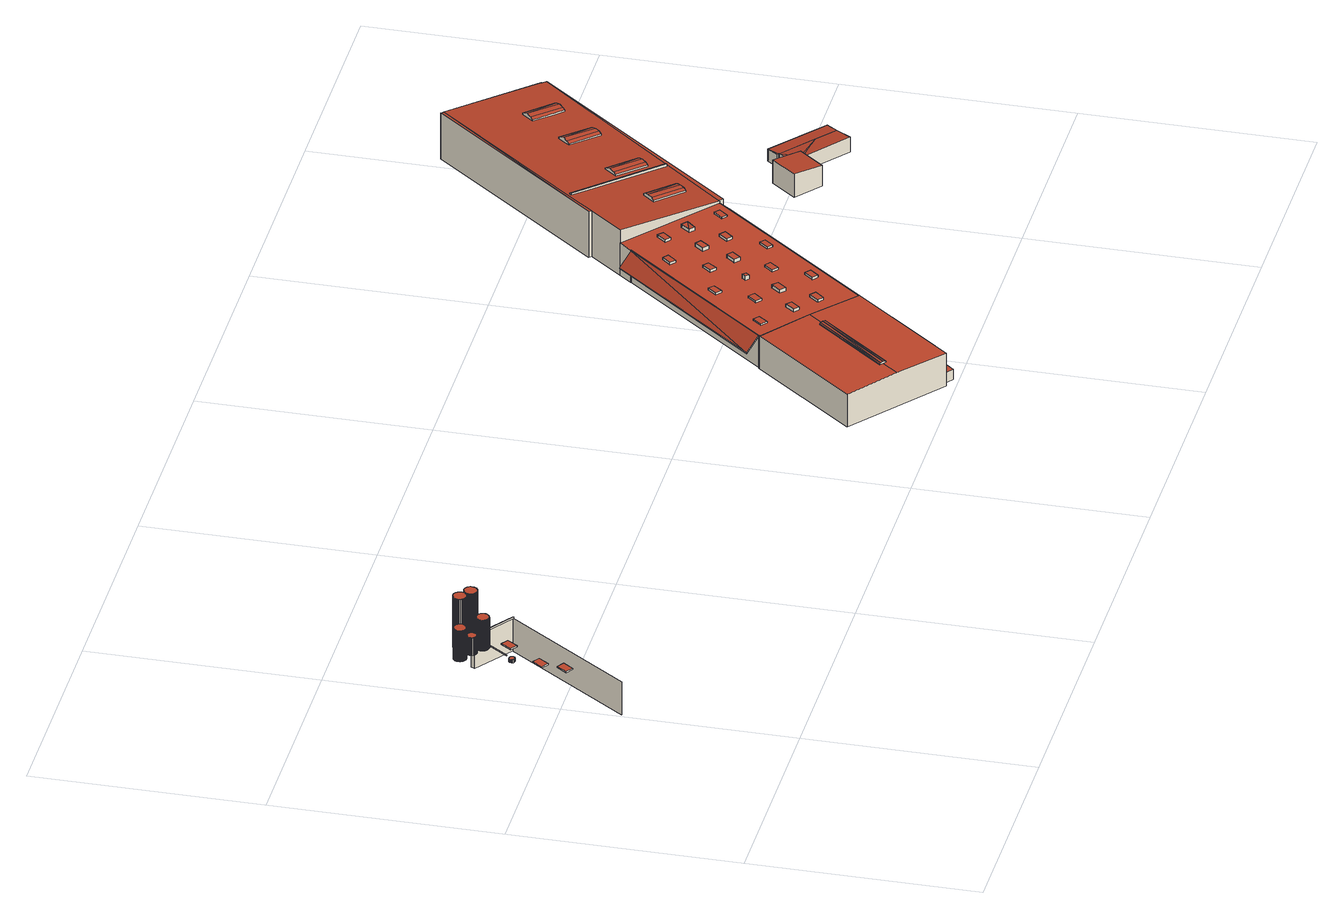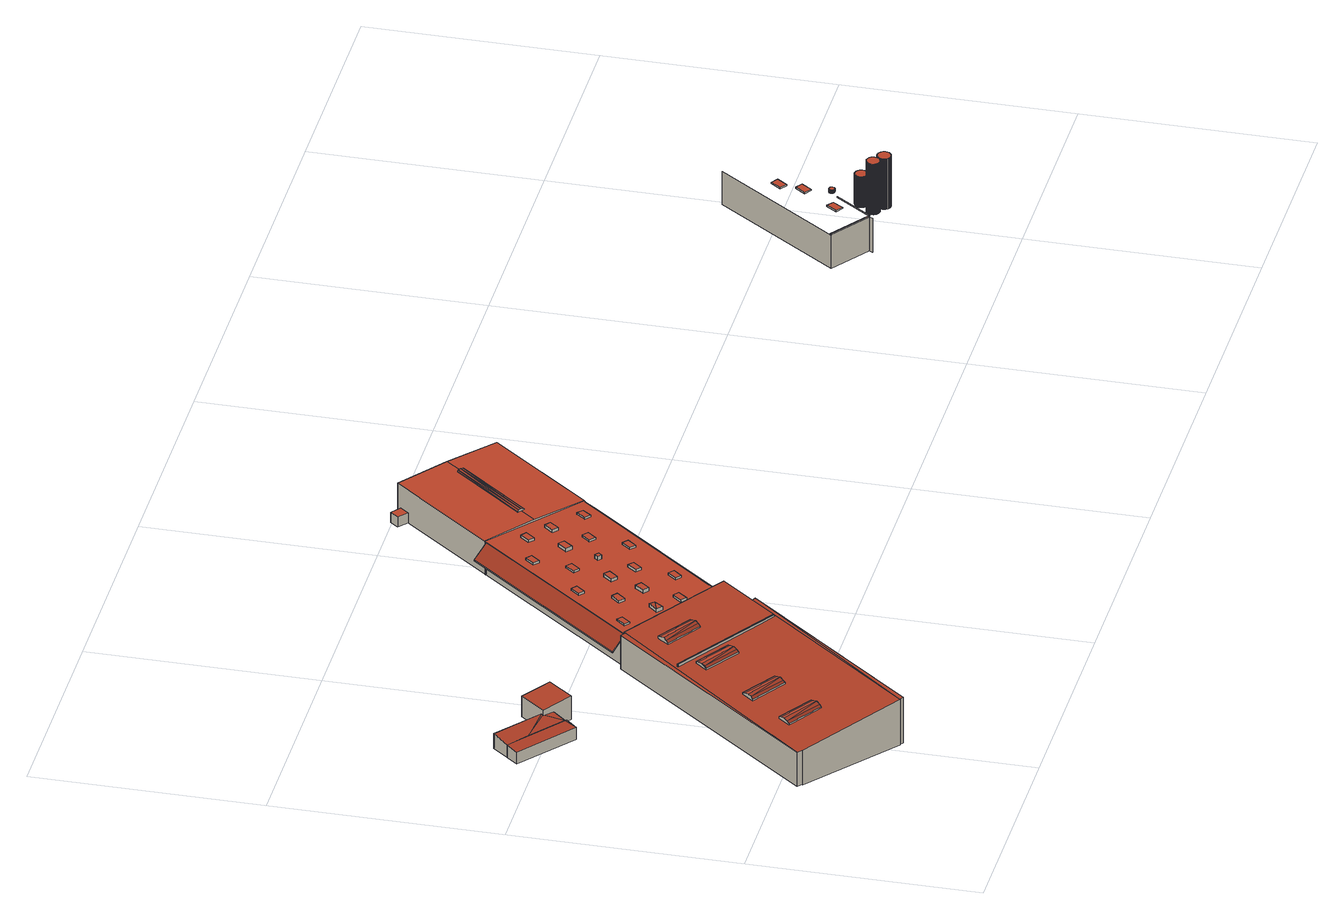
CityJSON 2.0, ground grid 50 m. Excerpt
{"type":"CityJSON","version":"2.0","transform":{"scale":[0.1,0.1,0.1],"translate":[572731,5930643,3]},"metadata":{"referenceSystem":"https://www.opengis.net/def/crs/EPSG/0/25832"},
"CityObjects":{
"building1":{"type":"Building","attributes":{"Grundfläche 2D":"6602.493035","Grundhöhe NN":"3.817"},"children":["building1-1","building1-2","building1-3","building1-4","building1-5","building1-6","building1-7","building1-8","building1-9","building1-10"],"geometry":[{"type":"MultiSurface","lod":"3","boundaries":[[[0,1,2,3]],[[4,5,6,7]],[[7,6,8,9]],[[10,11,12,13,14,15,9,8,16]],[[10,16,17,0,3,18]]],"semantics":{"surfaces":[{"type":"WallSurface"}],"values":[0,0,0,0,0]}}]},
"building1-1":{"type":"BuildingInstallation","parents":["building1"],"geometry":[{"type":"MultiSurface","lod":"3","boundaries":[[[19,20,21,22]],[[23,24,22,21]],[[19,22,24,25]],[[25,26,20,19]],[[21,20,26,23]]],"semantics":{"surfaces":[{"type":"RoofSurface"},{"type":"WallSurface"}],"values":[0,1,1,1,1]}}]},
"building1-2":{"type":"BuildingInstallation","parents":["building1"],"geometry":[{"type":"MultiSurface","lod":"3","boundaries":[[[27,28,29,30]],[[31,32,30,29]],[[27,30,32,33]],[[33,34,28,27]],[[29,28,34,31]]],"semantics":{"surfaces":[{"type":"RoofSurface"},{"type":"WallSurface"}],"values":[0,1,1,1,1]}}]},
"building1-3":{"type":"BuildingInstallation","parents":["building1"],"geometry":[{"type":"MultiSurface","lod":"3","boundaries":[[[35,36,37,38,39,40,41,42,43,44,45,46,47,48,49,50,51,52,53,54,55,56,57,58,59,60,61,62,63,64,65,66,67,68,69,70,71]],[[41,40,72,73]],[[42,41,73,74]],[[43,42,74,75]],[[39,38,76,77]],[[40,39,77,72]],[[44,43,75,78]],[[45,44,78,79]],[[46,45,79,80]],[[47,46,80,81]],[[48,47,81,82]],[[49,48,82,83]],[[50,49,83,84]],[[51,50,84,85]],[[52,51,85,86]],[[53,52,86,87]],[[54,53,87,88]],[[55,54,88,89]],[[56,55,89,90]],[[57,56,90,91]],[[58,57,91,92]],[[59,58,92,93]],[[60,59,93,94]],[[61,60,94,95]],[[62,61,95,96]],[[63,62,96,97]],[[64,63,97,98]],[[65,64,98,99]],[[66,65,99,100]],[[67,66,100,101]],[[68,67,101,102]],[[69,68,102,103]],[[70,69,103,104]],[[71,70,104,105]],[[35,71,105,106]],[[36,35,106,107]],[[37,36,107,108]],[[38,37,108,76]]],"semantics":{"surfaces":[{"type":"RoofSurface"},{"type":"WallSurface"}],"values":[0,1,1,1,1,1,1,1,1,1,1,1,1,1,1,1,1,1,1,1,1,1,1,1,1,1,1,1,1,1,1,1,1,1,1,1,1,1]}}]},
"building1-4":{"type":"BuildingInstallation","parents":["building1"],"geometry":[{"type":"MultiSurface","lod":"3","boundaries":[[[109,110,111,112,113,114,115,116,117,118,119,120,121,122,123,124,125,126,127,128,129,130,131,132,133,134,135,136,137,138,139,140,141,142,143,144,145,146,147,148,149,150,151,152,153,154,155,156,157,158,159,160,161,162,163,164,165,166,167,168,169,170,171,172,173,174,175,176,177,178,179,180,181,182,183,184,185,186,187,188,189,190,191,192]],[[109,192,193,194]],[[110,109,194,195]],[[184,183,196,197]],[[185,184,197,198]],[[186,185,198,199]],[[187,186,199,200]],[[188,187,200,201]],[[189,188,201,202]],[[190,189,202,203]],[[191,190,203,204]],[[192,191,204,193]],[[111,110,195,205]],[[112,111,205,206]],[[113,112,206,207]],[[114,113,207,208]],[[115,114,208,209]],[[116,115,209,210]],[[117,116,210,211]],[[118,117,211,212]],[[119,118,212,213]],[[120,119,213,214]],[[121,120,214,215]],[[122,121,215,216]],[[123,122,216,217]],[[124,123,217,218]],[[125,124,218,219]],[[126,125,219,220]],[[127,126,220,221]],[[128,127,221,222]],[[129,128,222,223]],[[130,129,223,224]],[[131,130,224,225]],[[132,131,225,226]],[[133,132,226,227]],[[134,133,227,228]],[[135,134,228,229]],[[136,135,229,230]],[[137,136,230,231]],[[138,137,231,232]],[[139,138,232,233]],[[140,139,233,234]],[[141,140,234,235]],[[142,141,235,236]],[[143,142,236,237]],[[144,143,237,238]],[[145,144,238,239]],[[146,145,239,240]],[[147,146,240,241]],[[148,147,241,242]],[[149,148,242,243]],[[150,149,243,244]],[[151,150,244,245]],[[152,151,245,246]],[[153,152,246,247]],[[154,153,247,248]],[[155,154,248,249]],[[156,155,249,250]],[[157,156,250,251]],[[158,157,251,252]],[[159,158,252,253]],[[160,159,253,254]],[[161,160,254,255]],[[162,161,255,256]],[[163,162,256,257]],[[164,163,257,258]],[[165,164,258,259]],[[166,165,259,260]],[[167,166,260,261]],[[168,167,261,262]],[[169,168,262,263]],[[170,169,263,264]],[[171,170,264,265]],[[172,171,265,266]],[[173,172,266,267]],[[174,173,267,268]],[[175,174,268,269]],[[176,175,269,270]],[[177,176,270,271]],[[178,177,271,272]],[[179,178,272,273]],[[180,179,273,274]],[[181,180,274,275]],[[182,181,275,276]],[[183,182,276,196]]],"semantics":{"surfaces":[{"type":"RoofSurface"},{"type":"WallSurface"}],"values":[0,1,1,1,1,1,1,1,1,1,1,1,1,1,1,1,1,1,1,1,1,1,1,1,1,1,1,1,1,1,1,1,1,1,1,1,1,1,1,1,1,1,1,1,1,1,1,1,1,1,1,1,1,1,1,1,1,1,1,1,1,1,1,1,1,1,1,1,1,1,1,1,1,1,1,1,1,1,1,1,1,1,1,1,1]}}]},
"building1-5":{"type":"BuildingInstallation","parents":["building1"],"geometry":[{"type":"MultiSurface","lod":"3","boundaries":[[[277,278,279,280,281,282,283,284,285,286,287,288,289,290,291,292,293,294,295,296,297,298,299,300,301,302,303,304,305,306,307,308,309,310,311,312,313,314,315,316,317,318,319,320,321,322,323,324,325,326,327,328,329,330,331,332,333,334,335,336,337,338]],[[284,283,339,340]],[[340,341,285,284]],[[341,342,286,285]],[[343,344,281,280]],[[344,345,282,281]],[[345,339,283,282]],[[342,346,287,286]],[[346,347,288,287]],[[347,348,289,288]],[[348,349,290,289]],[[349,350,291,290]],[[350,351,292,291]],[[351,352,293,292]],[[352,353,294,293]],[[353,354,295,294]],[[354,355,296,295]],[[355,356,297,296]],[[356,357,298,297]],[[357,358,299,298]],[[358,359,300,299]],[[359,360,301,300]],[[360,361,302,301]],[[361,362,303,302]],[[362,363,304,303]],[[363,364,305,304]],[[364,365,306,305]],[[365,366,307,306]],[[366,367,308,307]],[[367,368,309,308]],[[368,369,310,309]],[[369,370,311,310]],[[370,371,312,311]],[[371,372,313,312]],[[372,373,314,313]],[[373,374,315,314]],[[374,375,316,315]],[[375,376,317,316]],[[376,377,318,317]],[[377,378,319,318]],[[378,379,320,319]],[[379,380,321,320]],[[380,381,322,321]],[[381,382,323,322]],[[382,383,324,323]],[[383,384,325,324]],[[384,385,326,325]],[[385,386,327,326]],[[386,387,328,327]],[[387,388,329,328]],[[388,389,330,329]],[[389,390,331,330]],[[390,391,332,331]],[[391,392,333,332]],[[392,393,334,333]],[[393,394,335,334]],[[394,395,336,335]],[[395,396,337,336]],[[396,397,338,337]],[[397,398,277,338]],[[398,399,278,277]],[[399,400,279,278]],[[400,343,280,279]]],"semantics":{"surfaces":[{"type":"RoofSurface"},{"type":"WallSurface"}],"values":[0,1,1,1,1,1,1,1,1,1,1,1,1,1,1,1,1,1,1,1,1,1,1,1,1,1,1,1,1,1,1,1,1,1,1,1,1,1,1,1,1,1,1,1,1,1,1,1,1,1,1,1,1,1,1,1,1,1,1,1,1,1,1]}}]},
"building1-6":{"type":"BuildingInstallation","parents":["building1"],"geometry":[{"type":"MultiSurface","lod":"3","boundaries":[[[401,402,403,404,405,406,407,408,409,410,411,412,413,414,415,416,417,418,419,420,421,422,423,424,425,426,427,428,429,430,431,432,433,434,435,436,437,438,439,440,441,442,443,444,445,446,447,448,449,450,451,452,453,454,455,456,457,458,459,460,461,462,463,464,465,466,467,468,469,470,471,472,473,474,475,476,477,478,479,480,481]],[[482,483,406,405]],[[483,484,407,406]],[[484,485,408,407]],[[409,408,485,486]],[[486,487,410,409]],[[488,489,481,480]],[[489,490,401,481]],[[402,401,490,491]],[[491,492,403,402]],[[404,403,492,493]],[[493,482,405,404]],[[487,494,411,410]],[[494,495,412,411]],[[495,496,413,412]],[[496,497,414,413]],[[497,498,415,414]],[[498,499,416,415]],[[499,500,417,416]],[[500,501,418,417]],[[501,502,419,418]],[[502,503,420,419]],[[503,504,421,420]],[[504,505,422,421]],[[505,506,423,422]],[[424,423,506,507]],[[507,508,425,424]],[[508,509,426,425]],[[427,426,509,510]],[[510,511,428,427]],[[511,512,429,428]],[[512,513,430,429]],[[513,514,431,430]],[[514,515,432,431]],[[515,516,433,432]],[[434,433,516,517]],[[517,518,435,434]],[[518,519,436,435]],[[519,520,437,436]],[[520,521,438,437]],[[521,522,439,438]],[[522,523,440,439]],[[523,524,441,440]],[[524,525,442,441]],[[525,526,443,442]],[[526,527,444,443]],[[527,528,445,444]],[[528,529,446,445]],[[529,530,447,446]],[[530,531,448,447]],[[531,532,449,448]],[[532,533,450,449]],[[533,534,451,450]],[[534,535,452,451]],[[535,536,453,452]],[[536,537,454,453]],[[537,538,455,454]],[[538,539,456,455]],[[539,540,457,456]],[[540,541,458,457]],[[541,542,459,458]],[[542,543,460,459]],[[543,544,461,460]],[[544,545,462,461]],[[545,546,463,462]],[[546,547,464,463]],[[547,548,465,464]],[[548,549,466,465]],[[549,550,467,466]],[[550,551,468,467]],[[551,552,469,468]],[[552,553,470,469]],[[553,554,471,470]],[[554,555,472,471]],[[555,556,473,472]],[[556,557,474,473]],[[557,558,475,474]],[[558,559,476,475]],[[559,560,477,476]],[[560,561,478,477]],[[561,562,479,478]],[[562,488,480,479]]],"semantics":{"surfaces":[{"type":"RoofSurface"},{"type":"WallSurface"}],"values":[0,1,1,1,1,1,1,1,1,1,1,1,1,1,1,1,1,1,1,1,1,1,1,1,1,1,1,1,1,1,1,1,1,1,1,1,1,1,1,1,1,1,1,1,1,1,1,1,1,1,1,1,1,1,1,1,1,1,1,1,1,1,1,1,1,1,1,1,1,1,1,1,1,1,1,1,1,1,1,1,1,1]}}]},
"building1-7":{"type":"BuildingInstallation","parents":["building1"],"geometry":[{"type":"MultiSurface","lod":"3","boundaries":[[[563,564,565,566]],[[566,565,567,568]],[[568,569,563,566]],[[564,563,569,570]],[[570,567,565,564]]],"semantics":{"surfaces":[{"type":"RoofSurface"},{"type":"WallSurface"}],"values":[0,1,1,1,1]}}]},
"building1-8":{"type":"BuildingInstallation","parents":["building1"],"geometry":[{"type":"MultiSurface","lod":"3","boundaries":[[[571,572,573,574,575,576,577,578,579,580,581,582,583,584,585,586,587,588,589,590,591,592,593,594,595,596,597,598,599,600,601,602,603,604,605,606,607,608,609,610,611,612,613,614,615,616,617,618,619,620,621,622,623,624,625,626,627,628,629,630,631,632,633,634,635,636,637,638,639,640,641,642,643,644,645,646,647,648,649,650,651,652,653,654,655,656,657,658]],[[575,574,659,660]],[[660,661,576,575]],[[661,662,577,576]],[[578,577,662,663]],[[664,665,655,654]],[[665,666,656,655]],[[666,667,657,656]],[[667,668,658,657]],[[668,669,571,658]],[[669,670,572,571]],[[670,671,573,572]],[[671,659,574,573]],[[663,672,579,578]],[[672,673,580,579]],[[673,674,581,580]],[[675,582,581,674]],[[675,676,583,582]],[[676,677,584,583]],[[677,678,585,584]],[[678,679,586,585]],[[679,680,587,586]],[[680,681,588,587]],[[681,682,589,588]],[[682,683,590,589]],[[683,684,591,590]],[[592,591,684,685]],[[593,592,685,686]],[[594,593,686,687]],[[595,594,687,688]],[[688,689,596,595]],[[689,690,597,596]],[[690,691,598,597]],[[691,692,599,598]],[[692,693,600,599]],[[693,694,601,600]],[[694,695,602,601]],[[695,696,603,602]],[[696,697,604,603]],[[697,698,605,604]],[[698,699,606,605]],[[699,700,607,606]],[[700,701,608,607]],[[701,702,609,608]],[[702,703,610,609]],[[703,704,611,610]],[[704,705,612,611]],[[613,612,705,706]],[[706,707,614,613]],[[707,708,615,614]],[[708,709,616,615]],[[709,710,617,616]],[[710,711,618,617]],[[711,712,619,618]],[[712,713,620,619]],[[713,714,621,620]],[[714,715,622,621]],[[623,622,715,716]],[[716,717,624,623]],[[717,718,625,624]],[[718,719,626,625]],[[719,720,627,626]],[[720,721,628,627]],[[721,722,629,628]],[[722,723,630,629]],[[631,630,723,724]],[[724,725,632,631]],[[725,726,633,632]],[[726,727,634,633]],[[727,728,635,634]],[[728,729,636,635]],[[729,730,637,636]],[[730,731,638,637]],[[731,732,639,638]],[[732,733,640,639]],[[733,734,641,640]],[[734,735,642,641]],[[735,736,643,642]],[[736,737,644,643]],[[737,738,645,644]],[[738,739,646,645]],[[739,740,647,646]],[[740,741,648,647]],[[649,648,741,742]],[[742,743,650,649]],[[743,744,651,650]],[[744,745,652,651]],[[745,746,653,652]],[[746,664,654,653]]],"semantics":{"surfaces":[{"type":"RoofSurface"},{"type":"WallSurface"}],"values":[0,1,1,1,1,1,1,1,1,1,1,1,1,1,1,1,1,1,1,1,1,1,1,1,1,1,1,1,1,1,1,1,1,1,1,1,1,1,1,1,1,1,1,1,1,1,1,1,1,1,1,1,1,1,1,1,1,1,1,1,1,1,1,1,1,1,1,1,1,1,1,1,1,1,1,1,1,1,1,1,1,1,1,1,1,1,1,1,1]}}]},
"building1-9":{"type":"BuildingInstallation","parents":["building1"],"geometry":[{"type":"MultiSurface","lod":"3","boundaries":[[[747,748,749,750,751,752,753,754,755,756,757,758,759,760,761,762,763,764,765,766,767,768,769,770,771,772,773,774,775,776,777,778,779,780,781,782,783,784,785,786,787,788,789,790,791,792,793,794,795,796,797,798,799,800,801,802,803,804,805,806,807,808,809,810,811,812,813,814,815,816,817,818,819,820,821,822,823,824,825,826,827,828,829,830,831,832,833]],[[834,835,750,749]],[[835,836,751,750]],[[752,751,836,837]],[[837,838,753,752]],[[838,839,754,753]],[[840,841,831,830]],[[841,842,832,831]],[[833,832,842,843]],[[747,833,843,844]],[[844,845,748,747]],[[845,834,749,748]],[[839,846,755,754]],[[846,847,756,755]],[[847,848,757,756]],[[758,757,848,849]],[[849,850,759,758]],[[850,851,760,759]],[[851,852,761,760]],[[852,853,762,761]],[[853,854,763,762]],[[854,855,764,763]],[[855,856,765,764]],[[856,857,766,765]],[[857,858,767,766]],[[768,767,858,859]],[[859,860,769,768]],[[860,861,770,769]],[[771,770,861,862]],[[772,771,862,863]],[[863,864,773,772]],[[864,865,774,773]],[[865,866,775,774]],[[866,867,776,775]],[[867,868,777,776]],[[868,869,778,777]],[[869,870,779,778]],[[870,871,780,779]],[[871,872,781,780]],[[872,873,782,781]],[[873,874,783,782]],[[874,875,784,783]],[[785,784,875,876]],[[876,877,786,785]],[[877,878,787,786]],[[878,879,788,787]],[[879,880,789,788]],[[880,881,790,789]],[[791,790,881,882]],[[882,883,792,791]],[[883,884,793,792]],[[794,793,884,885]],[[795,794,885,886]],[[886,887,796,795]],[[797,796,887,888]],[[888,889,798,797]],[[889,890,799,798]],[[800,799,890,891]],[[891,892,801,800]],[[892,893,802,801]],[[893,894,803,802]],[[894,895,804,803]],[[895,896,805,804]],[[896,897,806,805]],[[897,898,807,806]],[[898,899,808,807]],[[899,900,809,808]],[[810,809,900,901]],[[901,902,811,810]],[[902,903,812,811]],[[903,904,813,812]],[[814,813,904,905]],[[905,906,815,814]],[[906,907,816,815]],[[907,908,817,816]],[[818,817,908,909]],[[909,910,819,818]],[[910,911,820,819]],[[821,820,911,912]],[[912,913,822,821]],[[913,914,823,822]],[[914,915,824,823]],[[915,916,825,824]],[[916,917,826,825]],[[917,918,827,826]],[[918,919,828,827]],[[919,920,829,828]],[[920,840,830,829]]],"semantics":{"surfaces":[{"type":"RoofSurface"},{"type":"WallSurface"}],"values":[0,1,1,1,1,1,1,1,1,1,1,1,1,1,1,1,1,1,1,1,1,1,1,1,1,1,1,1,1,1,1,1,1,1,1,1,1,1,1,1,1,1,1,1,1,1,1,1,1,1,1,1,1,1,1,1,1,1,1,1,1,1,1,1,1,1,1,1,1,1,1,1,1,1,1,1,1,1,1,1,1,1,1,1,1,1,1,1]}}]},
"building1-10":{"type":"BuildingInstallation","parents":["building1"],"geometry":[{"type":"MultiSurface","lod":"3","boundaries":[[[921,922,923,924]],[[9,15,16,8]],[[925,921,924,9,8]],[[922,921,925,17]],[[16,15,923,922,17]]],"semantics":{"surfaces":[{"type":"RoofSurface"},{"type":"WallSurface"}],"values":[0,1,1,1,1]}}]},
"building2":{"type":"Building","attributes":{"Grundfläche 2D":"134.321068","Grundhöhe NN":"10.381"},"geometry":[{"type":"Solid","lod":"3","boundaries":[[[[926,927,928,929]],[[930,928,927]],[[930,927,931]],[[932,933,929,928]],[[933,934,926,929]],[[935,936,931,927]],[[934,935,927,926]],[[936,937,930,931]],[[937,932,928,930]],[[935,934,933,932]],[[937,935,932]],[[937,936,935]]]],"semantics":{"surfaces":[{"type":"RoofSurface"},{"type":"WallSurface"},{"type":"GroundSurface"}],"values":[[0,0,0,1,1,1,1,1,1,2,2,2]]}}]},
"building3":{"type":"Building","attributes":{"Grundfläche 2D":"143.935101","Grundhöhe NN":"10.381"},"geometry":[{"type":"Solid","lod":"3","boundaries":[[[[938,939,940,941,942,943,944,945]],[[946,938,945,944,947,948]],[[939,938,946,949]],[[941,940,939,949,950]],[[942,941,950,951]],[[943,942,951,952]],[[944,943,952,947]],[[952,948,947]],[[952,949,946,948]],[[952,950,949]],[[952,951,950]]]],"semantics":{"surfaces":[{"type":"RoofSurface"},{"type":"WallSurface"},{"type":"GroundSurface"}],"values":[[0,1,1,1,1,1,1,2,2,2,2]]}}]},
"building4":{"type":"Building","attributes":{"Grundfläche 2D":"3526.771790","Grundhöhe NN":"5.880"},"children":["building4-1","building4-2","building4-3","building4-4","building4-5","building4-6","building4-7","building4-8","building4-9","building4-10","building4-11","building4-12","building4-13","building4-14","building4-15","building4-16","building4-17","building4-18","building4-19"],"geometry":[{"type":"Solid","lod":"3","boundaries":[[[[953,954,955]],[[953,956,954]],[[957,955,958]],[[953,955,957]],[[959,958,960]],[[957,958,959]],[[961,960,962]],[[959,960,961]],[[963,962,964]],[[961,962,963]],[[944,943,965,966,967,929,928,968,969,970,971,972,973,974]],[[975,976,977,978]],[[979,975,978,980]],[[981,980,982]],[[981,979,980]],[[981,982,983]],[[984,981,983,985]],[[981,984,979]],[[986,987,988,989]],[[987,990,991,988]],[[990,992,991]],[[993,994,995,992]],[[991,992,995]],[[996,997,998,999]],[[997,1000,1001,998]],[[1000,1002,1001]],[[1003,1004,1005,1002]],[[1001,1002,1005]],[[1006,1007,1008,1009,1010,1011,1012,1013,1014,1015],[1016,1017,1018,1019,1020,1021],[1022,1023,1024,1025],[1026,1027,1028,1029,1030,1031],[1032,1033,1034,1035,1036]],[[1009,1037,1010]],[[1038,1015,1014]],[[1039,1037,1009]],[[1040,1041,1042,1043]],[[1044,1040,1043,1045]],[[1046,1044,1045]],[[1047,1046,1048,1049]],[[1046,1047,1044]],[[1050,1051,1052,1053,1054,1055,1056,1057,1058,1059,1060]],[[1061,1058,1057,1062,1063,1064,1065,1053,1052,1066]],[[1067,1068,1069,1070]],[[954,1055,1054,1053,1065,1064,964,962,960,958,955]],[[963,964,1064,1063]],[[959,961,963,1063,1062,1057,1056,956,953,957]],[[954,956,1056,1055]],[[980,978,977,1024,1023,983,982]],[[1023,1022,985,983]],[[979,984,985,1022,1025,976,975]],[[1025,1024,977,976]],[[990,987,986,1027,1026,993,992]],[[1030,994,993,1026,1031]],[[988,991,995,994,1030,1029,1028,989]],[[1028,1027,986,989]],[[1032,1036,1035,1048,1046,1045,1043,1042]],[[1035,1034,1049,1048]],[[1044,1047,1049,1034,1033,1041,1040]],[[1033,1032,1042,1041]],[[1000,997,996,1018,1017,1003,1002]],[[1021,1004,1003,1017,1016]],[[1001,1005,1004,1021,1020,999,998]],[[1018,996,999,1020,1019]],[[1068,1067,1071,1072]],[[1069,1068,1072,1073]],[[1070,1069,1073,1074]],[[1061,1066,1075,1076]],[[1059,1058,1061,1076,1077]],[[1070,1074,1078,972,1050,1060,1059,1077,1071,1067]],[[970,1075,1066]],[[1066,1052,1051,1050,972,971,970]],[[967,966,1079,1080]],[[929,967,1080,1081]],[[1082,968,928,929,1081,1083]],[[969,968,1082,1084]],[[970,969,1084,1075]],[[973,972,1078,1085]],[[974,973,1085,1086]],[[1087,943,944,974,1086,1088]],[[965,943,1087,1089]],[[1010,1090,1079,966,1011]],[[1011,966,965,1012]],[[1014,1013,1012,965,1089,1091,1092]],[[1038,1014,1092,1093]],[[1015,1038,1093,1094]],[[1006,1015,1094,1095]],[[1007,1006,1095,1096]],[[1008,1007,1096,1097]],[[1009,1008,1097,1098]],[[1039,1009,1098,1099]],[[1037,1039,1099,1100]],[[1010,1037,1100,1090]],[[1072,1071,1077,1076,1075,1084,1082,1083,1081,1080,1079,1090,1100,1099,1098,1097,1096,1095,1094,1093,1092,1091,1089,1087,1088,1086,1085,1078,1074,1073]]]],"semantics":{"surfaces":[{"type":"RoofSurface"},{"type":"WallSurface"},{"type":"GroundSurface"}],"values":[[0,0,0,0,0,0,0,0,0,0,0,0,0,0,0,0,0,0,0,0,0,0,0,0,0,0,0,0,0,0,0,0,0,0,0,0,0,0,0,0,1,1,1,1,1,1,1,1,1,1,1,1,1,1,1,1,1,1,1,1,1,1,1,1,1,1,1,1,1,1,1,1,1,1,1,1,1,1,1,1,1,1,1,1,1,1,1,1,1,2]]}}]},
"building4-1":{"type":"BuildingInstallation","parents":["building4"],"geometry":[{"type":"MultiSurface","lod":"3","boundaries":[[[1101,1102,1103,1104]],[[1104,1103,1105,1106]],[[1101,1104,1106,1107]],[[1102,1101,1107,1108]],[[1103,1102,1108,1105]]],"semantics":{"surfaces":[{"type":"RoofSurface"},{"type":"WallSurface"}],"values":[0,1,1,1,1]}}]},
"building4-2":{"type":"BuildingInstallation","parents":["building4"],"geometry":[{"type":"MultiSurface","lod":"3","boundaries":[[[1109,1110,1111,1112]],[[1112,1111,1113,1114]],[[1109,1112,1114,1115]],[[1110,1109,1115,1116]],[[1111,1110,1116,1113]]],"semantics":{"surfaces":[{"type":"RoofSurface"},{"type":"WallSurface"}],"values":[0,1,1,1,1]}}]},
"building4-3":{"type":"BuildingInstallation","parents":["building4"],"geometry":[{"type":"MultiSurface","lod":"3","boundaries":[[[1117,1118,1119,1120]],[[1120,1119,1121,1122]],[[1117,1120,1122,1123]],[[1118,1117,1123,1124]],[[1119,1118,1124,1121]]],"semantics":{"surfaces":[{"type":"RoofSurface"},{"type":"WallSurface"}],"values":[0,1,1,1,1]}}]},
"building4-4":{"type":"BuildingInstallation","parents":["building4"],"geometry":[{"type":"MultiSurface","lod":"3","boundaries":[[[1125,1126,1127,1128]],[[1128,1127,1129,1130]],[[1125,1128,1130,1131]],[[1126,1125,1131,1132]],[[1127,1126,1132,1129]]],"semantics":{"surfaces":[{"type":"RoofSurface"},{"type":"WallSurface"}],"values":[0,1,1,1,1]}}]},
"building4-5":{"type":"BuildingInstallation","parents":["building4"],"geometry":[{"type":"MultiSurface","lod":"3","boundaries":[[[1133,1134,1135,1136]],[[1136,1135,1137,1138]],[[1133,1136,1138,1139]],[[1134,1133,1139,1140]],[[1135,1134,1140,1137]]],"semantics":{"surfaces":[{"type":"RoofSurface"},{"type":"WallSurface"}],"values":[0,1,1,1,1]}}]},
"building4-6":{"type":"BuildingInstallation","parents":["building4"],"geometry":[{"type":"MultiSurface","lod":"3","boundaries":[[[1141,1142,1143]],[[1141,1143,1144]],[[1143,1142,1145,1146]],[[1144,1143,1146,1147]],[[1141,1144,1147,1148]],[[1142,1141,1148,1145]]],"semantics":{"surfaces":[{"type":"RoofSurface"},{"type":"WallSurface"}],"values":[0,0,1,1,1,1]}}]},
"building4-7":{"type":"BuildingInstallation","parents":["building4"],"geometry":[{"type":"MultiSurface","lod":"3","boundaries":[[[1149,1150,1151,1152]],[[1152,1151,1153,1154]],[[1149,1152,1154,1155]],[[1150,1149,1155,1156]],[[1151,1150,1156,1153]]],"semantics":{"surfaces":[{"type":"RoofSurface"},{"type":"WallSurface"}],"values":[0,1,1,1,1]}}]},
"building4-8":{"type":"BuildingInstallation","parents":["building4"],"geometry":[{"type":"MultiSurface","lod":"3","boundaries":[[[1157,1158,1159,1160]],[[1160,1159,1161,1162]],[[1157,1160,1162,1163]],[[1158,1157,1163,1164]],[[1159,1158,1164,1161]]],"semantics":{"surfaces":[{"type":"RoofSurface"},{"type":"WallSurface"}],"values":[0,1,1,1,1]}}]},
"building4-9":{"type":"BuildingInstallation","parents":["building4"],"geometry":[{"type":"MultiSurface","lod":"3","boundaries":[[[1165,1166,1167,1168]],[[1168,1167,1169,1170]],[[1165,1168,1170,1171]],[[1166,1165,1171,1172]],[[1167,1166,1172,1169]]],"semantics":{"surfaces":[{"type":"RoofSurface"},{"type":"WallSurface"}],"values":[0,1,1,1,1]}}]},
"building4-10":{"type":"BuildingInstallation","parents":["building4"],"geometry":[{"type":"MultiSurface","lod":"3","boundaries":[[[1173,1174,1175,1176]],[[1176,1175,1177,1178]],[[1178,1179,1173,1176]],[[1179,1180,1174,1173]],[[1175,1174,1180,1177]]],"semantics":{"surfaces":[{"type":"RoofSurface"},{"type":"WallSurface"}],"values":[0,1,1,1,1]}}]},
"building4-11":{"type":"BuildingInstallation","parents":["building4"],"geometry":[{"type":"MultiSurface","lod":"3","boundaries":[[[1181,1182,1183,1184]],[[1184,1183,1185,1186]],[[1186,1187,1181,1184]],[[1187,1188,1182,1181]],[[1183,1182,1188,1185]]],"semantics":{"surfaces":[{"type":"RoofSurface"},{"type":"WallSurface"}],"values":[0,1,1,1,1]}}]},
"building4-12":{"type":"BuildingInstallation","parents":["building4"],"geometry":[{"type":"MultiSurface","lod":"3","boundaries":[[[1189,1190,1191,1192]],[[1192,1191,1193,1194]],[[1189,1192,1194,1195]],[[1190,1189,1195,1196]],[[1191,1190,1196,1193]]],"semantics":{"surfaces":[{"type":"RoofSurface"},{"type":"WallSurface"}],"values":[0,1,1,1,1]}}]},
"building4-13":{"type":"BuildingInstallation","parents":["building4"],"geometry":[{"type":"MultiSurface","lod":"3","boundaries":[[[1197,1198,1199,1200]],[[1200,1199,1201,1202]],[[1197,1200,1202,1203]],[[1198,1197,1203,1204]],[[1199,1198,1204,1201]]],"semantics":{"surfaces":[{"type":"RoofSurface"},{"type":"WallSurface"}],"values":[0,1,1,1,1]}}]},
"building4-14":{"type":"BuildingInstallation","parents":["building4"],"geometry":[{"type":"MultiSurface","lod":"3","boundaries":[[[1205,1206,1207,1208]],[[1209,1210,1208,1207]],[[1205,1208,1210,1211]],[[1206,1205,1211,1212]],[[1212,1209,1207,1206]]],"semantics":{"surfaces":[{"type":"RoofSurface"},{"type":"WallSurface"}],"values":[0,1,1,1,1]}}]},
"building4-15":{"type":"BuildingInstallation","parents":["building4"],"geometry":[{"type":"MultiSurface","lod":"3","boundaries":[[[1213,1214,1215,1216]],[[1216,1215,1217,1218]],[[1218,1219,1213,1216]],[[1214,1213,1219,1220]],[[1220,1217,1215,1214]]],"semantics":{"surfaces":[{"type":"RoofSurface"},{"type":"WallSurface"}],"values":[0,1,1,1,1]}}]},
"building4-16":{"type":"BuildingInstallation","parents":["building4"],"geometry":[{"type":"MultiSurface","lod":"3","boundaries":[[[1221,1222,1223,1224]],[[1224,1223,1225,1226]],[[1221,1224,1226,1227]],[[1222,1221,1227,1228]],[[1223,1222,1228,1225]]],"semantics":{"surfaces":[{"type":"RoofSurface"},{"type":"WallSurface"}],"values":[0,1,1,1,1]}}]},
"building4-17":{"type":"BuildingInstallation","parents":["building4"],"geometry":[{"type":"MultiSurface","lod":"3","boundaries":[[[1229,1230,1231,1232]],[[1232,1231,1233,1234]],[[1229,1232,1234,1235]],[[1230,1229,1235,1236]],[[1231,1230,1236,1233]]],"semantics":{"surfaces":[{"type":"RoofSurface"},{"type":"WallSurface"}],"values":[0,1,1,1,1]}}]},
"building4-18":{"type":"BuildingInstallation","parents":["building4"],"geometry":[{"type":"MultiSurface","lod":"3","boundaries":[[[1237,1238,1239,1240]],[[1240,1239,1241,1242]],[[1237,1240,1242,1243]],[[1238,1237,1243,1244]],[[1239,1238,1244,1241]]],"semantics":{"surfaces":[{"type":"RoofSurface"},{"type":"WallSurface"}],"values":[0,1,1,1,1]}}]},
"building4-19":{"type":"BuildingInstallation","parents":["building4"],"geometry":[{"type":"MultiSurface","lod":"3","boundaries":[[[1245,1246,1247,1248]],[[1249,1250,1246,1245]],[[1251,1252,1247,1246,1250]],[[1252,1253,1248,1247]],[[1249,1245,1248,1253,1254]]],"semantics":{"surfaces":[{"type":"RoofSurface"},{"type":"WallSurface"}],"values":[0,1,1,1,1]}}]},
"building5":{"type":"Building","attributes":{"Grundfläche 2D":"51.890158","Grundhöhe NN":"5.835"},"geometry":[{"type":"Solid","lod":"3","boundaries":[[[[1255,1256,1257,1258]],[[1255,1258,1259,1260]],[[1256,1255,1260,1261]],[[1257,1256,1261,1262]],[[1258,1257,1262,1259]],[[1261,1260,1259,1262]]]],"semantics":{"surfaces":[{"type":"RoofSurface"},{"type":"WallSurface"},{"type":"GroundSurface"}],"values":[[0,1,1,1,1,2]]}}]},
"building6":{"type":"Building","attributes":{"Grundfläche 2D":"65.308771","Grundhöhe NN":"6.098"},"geometry":[{"type":"Solid","lod":"3","boundaries":[[[[1263,1264,1265,1266]],[[1267,1266,1268]],[[1263,1266,1267]],[[1269,1267,1268,1270]],[[1271,1270,1268,1266,1265,1272,1273]],[[1269,1270,1271,1274]],[[1267,1269,1274,1275]],[[1263,1267,1275,1276]],[[1264,1263,1276,1277]],[[1265,1264,1277,1272]],[[1275,1274,1271,1273,1272,1277,1276]]]],"semantics":{"surfaces":[{"type":"RoofSurface"},{"type":"WallSurface"},{"type":"GroundSurface"}],"values":[[0,0,0,0,1,1,1,1,1,1,2]]}}]},
"building7":{"type":"Building","attributes":{"Grundfläche 2D":"48.940515","Grundhöhe NN":"6.079"},"geometry":[{"type":"Solid","lod":"3","boundaries":[[[[1278,1268,1266,1265,1279]],[[1270,1278,1280]],[[1268,1278,1270]],[[1279,1265,1272,1281]],[[1278,1279,1281,1282]],[[1280,1278,1282,1283]],[[1270,1280,1283,1271]],[[1272,1265,1266,1268,1270,1271,1273]],[[1273,1271,1283,1282,1281,1272]]]],"semantics":{"surfaces":[{"type":"RoofSurface"},{"type":"WallSurface"},{"type":"GroundSurface"}],"values":[[0,0,0,1,1,1,1,1,2]]}}]}
},
"vertices":[
[201,647,87],[8,374,87],[8,374,8],[201,647,8],[54,625,89],[54,625,87],[111,707,87],[111,707,89],[114,704,87],[114,704,89],[116,707,8],[120,713,8],[121,715,8],[121,715,89],[120,713,89],[116,707,89],[116,707,87],[200,647,87],[200,647,8],
[33,515,90],[17,492,90],[32,482,90],[48,505,90],[32,482,87],[48,505,87],[33,515,87],[17,492,87],
[40,568,90],[24,545,90],[39,535,90],[55,558,90],[39,535,87],[55,558,87],[40,568,87],[24,545,87],
[35,604,95],[36,604,95],[37,604,95],[38,605,95],[39,605,95],[40,606,95],[40,607,95],[41,607,95],[41,608,95],[41,609,95],[42,609,95],[42,610,95],[42,611,95],[41,612,95],[41,613,95],[41,614,95],[40,614,95],[39,615,95],[38,616,95],[37,616,95],[36,616,95],[35,616,95],[34,616,95],[33,616,95],[32,615,95],[31,614,95],[30,613,95],[30,612,95],[30,611,95],[30,610,95],[30,609,95],[30,608,95],[30,607,95],[31,606,95],[32,605,95],[33,605,95],[34,604,95],[40,606,87],[40,607,87],[41,607,87],[41,608,87],[38,605,87],[39,605,87],[41,609,87],[42,609,87],[42,610,87],[42,611,87],[41,612,87],[41,613,87],[41,614,87],[40,614,87],[39,615,87],[38,616,87],[37,616,87],[36,616,87],[35,616,87],[34,616,87],[33,616,87],[32,615,87],[31,614,87],[30,613,87],[30,612,87],[30,611,87],[30,610,87],[30,609,87],[30,608,87],[30,607,87],[31,606,87],[32,605,87],[33,605,87],[34,604,87],[35,604,87],[36,604,87],[37,604,87],
[33,710,162],[33,711,162],[33,712,162],[34,713,162],[34,714,162],[34,715,162],[34,716,162],[34,717,162],[33,718,162],[33,719,162],[33,720,162],[33,721,162],[32,722,162],[32,723,162],[31,724,162],[30,724,162],[30,725,162],[29,726,162],[28,726,162],[28,727,162],[27,727,162],[26,728,162],[25,728,162],[24,728,162],[24,729,162],[23,729,162],[22,729,162],[21,729,162],[20,729,162],[19,729,162],[18,729,162],[17,729,162],[17,728,162],[16,728,162],[15,728,162],[14,727,162],[13,727,162],[12,726,162],[11,725,162],[10,724,162],[9,723,162],[9,722,162],[8,722,162],[8,721,162],[8,720,162],[7,719,162],[7,718,162],[7,717,162],[7,716,162],[7,715,162],[7,714,162],[7,713,162],[7,712,162],[8,711,162],[8,710,162],[9,709,162],[9,708,162],[10,707,162],[10,706,162],[11,706,162],[12,705,162],[13,704,162],[14,704,162],[15,703,162],[16,703,162],[17,702,162],[18,702,162],[19,702,162],[20,702,162],[21,702,162],[22,702,162],[23,702,162],[24,703,162],[25,703,162],[26,703,162],[26,704,162],[27,704,162],[28,705,162],[29,705,162],[29,706,162],[30,706,162],[31,707,162],[32,708,162],[32,709,162],[32,709,89],[33,710,89],[33,711,89],[26,703,89],[26,704,89],[27,704,89],[28,705,89],[29,705,89],[29,706,89],[30,706,89],[31,707,89],[32,708,89],[33,712,89],[34,713,89],[34,714,89],[34,715,89],[34,716,89],[34,717,89],[33,718,89],[33,719,89],[33,720,89],[33,721,89],[32,722,89],[32,723,89],[31,724,89],[30,724,89],[30,725,89],[29,726,89],[28,726,89],[28,727,89],[27,727,89],[26,728,89],[25,728,89],[24,728,89],[24,729,89],[23,729,89],[22,729,89],[21,729,89],[20,729,89],[19,729,89],[18,729,89],[17,729,89],[17,728,89],[16,728,89],[15,728,89],[14,727,89],[13,727,89],[12,726,89],[11,725,89],[10,724,89],[9,723,89],[9,722,89],[8,722,89],[8,721,89],[8,720,89],[7,719,89],[7,718,89],[7,717,89],[7,716,89],[7,715,89],[7,714,89],[7,713,89],[7,712,89],[8,711,89],[8,710,89],[9,709,89],[9,708,89],[10,707,89],[10,706,89],[11,706,89],[12,705,89],[13,704,89],[14,704,89],[15,703,89],[16,703,89],[17,702,89],[18,702,89],[19,702,89],[20,702,89],[21,702,89],[22,702,89],[23,702,89],[24,703,89],[25,703,89],
[48,686,131],[48,687,131],[49,687,131],[50,687,131],[51,688,131],[52,688,131],[53,689,131],[54,690,131],[54,691,131],[55,692,131],[56,693,131],[56,694,131],[56,695,131],[56,696,131],[56,697,131],[56,698,131],[56,699,131],[56,700,131],[55,701,131],[55,702,131],[54,703,131],[53,704,131],[52,705,131],[51,705,131],[50,706,131],[49,706,131],[48,707,131],[47,707,131],[46,707,131],[45,707,131],[44,707,131],[43,706,131],[42,706,131],[41,705,131],[40,705,131],[39,704,131],[38,703,131],[37,702,131],[37,701,131],[36,700,131],[36,699,131],[36,698,131],[36,697,131],[36,696,131],[36,694,131],[36,693,131],[37,692,131],[37,691,131],[38,691,131],[38,690,131],[39,689,131],[40,689,131],[40,688,131],[41,688,131],[41,687,131],[42,687,131],[43,687,131],[44,687,131],[44,686,131],[45,686,131],[46,686,131],[47,686,131],[53,689,89],[54,690,89],[54,691,89],[55,692,89],[50,687,89],[51,688,89],[52,688,89],[56,693,89],[56,694,89],[56,695,89],[56,696,89],[56,697,89],[56,698,89],[56,699,89],[56,700,89],[55,701,89],[55,702,89],[54,703,89],[53,704,89],[52,705,89],[51,705,89],[50,706,89],[49,706,89],[48,707,89],[47,707,89],[46,707,89],[45,707,89],[44,707,89],[43,706,89],[42,706,89],[41,705,89],[40,705,89],[39,704,89],[38,703,89],[37,702,89],[37,701,89],[36,700,89],[36,699,89],[36,698,89],[36,697,89],[36,696,89],[36,694,89],[36,693,89],[37,692,89],[37,691,89],[38,691,89],[38,690,89],[39,689,89],[40,689,89],[40,688,89],[41,688,89],[41,687,89],[42,687,89],[43,687,89],[44,687,89],[44,686,89],[45,686,89],[46,686,89],[47,686,89],[48,686,89],[48,687,89],[49,687,89],
[79,669,162],[80,669,162],[80,670,162],[81,670,162],[81,671,162],[82,671,162],[82,672,162],[83,673,162],[84,674,162],[84,675,162],[84,676,162],[85,677,162],[85,678,162],[85,679,162],[85,680,162],[85,681,162],[85,682,162],[84,683,162],[84,684,162],[84,685,162],[83,686,162],[83,687,162],[82,687,162],[82,688,162],[81,689,162],[80,690,162],[79,691,162],[78,692,162],[77,692,162],[76,692,162],[75,693,162],[74,693,162],[73,693,162],[72,693,162],[71,693,162],[70,693,162],[69,693,162],[68,693,162],[67,692,162],[66,692,162],[65,692,162],[64,691,162],[63,690,162],[62,689,162],[61,689,162],[61,688,162],[60,687,162],[60,686,162],[59,685,162],[59,684,162],[58,683,162],[58,682,162],[58,681,162],[58,680,162],[58,679,162],[58,678,162],[58,677,162],[58,676,162],[59,676,162],[59,675,162],[59,674,162],[60,673,162],[60,672,162],[61,671,162],[62,670,162],[63,669,162],[64,668,162],[65,668,162],[66,667,162],[67,667,162],[68,667,162],[69,667,162],[70,666,162],[71,666,162],[72,666,162],[73,666,162],[74,667,162],[75,667,162],[76,667,162],[77,667,162],[78,668,162],[81,671,89],[82,671,89],[82,672,89],[83,673,89],[84,674,89],[84,675,89],[77,667,89],[78,668,89],[79,669,89],[80,669,89],[80,670,89],[81,670,89],[84,676,89],[85,677,89],[85,678,89],[85,679,89],[85,680,89],[85,681,89],[85,682,89],[84,683,89],[84,684,89],[84,685,89],[83,686,89],[83,687,89],[82,687,89],[82,688,89],[81,689,89],[80,690,89],[79,691,89],[78,692,89],[77,692,89],[76,692,89],[75,693,89],[74,693,89],[73,693,89],[72,693,89],[71,693,89],[70,693,89],[69,693,89],[68,693,89],[67,692,89],[66,692,89],[65,692,89],[64,691,89],[63,690,89],[62,689,89],[61,689,89],[61,688,89],[60,687,89],[60,686,89],[59,685,89],[59,684,89],[58,683,89],[58,682,89],[58,681,89],[58,680,89],[58,679,89],[58,678,89],[58,677,89],[58,676,89],[59,676,89],[59,675,89],[59,674,89],[60,673,89],[60,672,89],[61,671,89],[62,670,89],[63,669,89],[64,668,89],[65,668,89],[66,667,89],[67,667,89],[68,667,89],[69,667,89],[70,666,89],[71,666,89],[72,666,89],[73,666,89],[74,667,89],[75,667,89],[76,667,89],
[94,646,90],[79,623,90],[93,613,90],[109,636,90],[93,613,87],[109,636,87],[94,646,87],[79,623,87],
[76,716,209],[77,716,209],[77,717,209],[78,717,209],[78,718,209],[79,719,209],[80,720,209],[80,721,209],[80,722,209],[81,723,209],[81,724,209],[81,725,209],[81,726,209],[81,727,209],[81,728,209],[81,729,209],[81,730,209],[81,731,209],[80,732,209],[80,733,209],[79,734,209],[78,735,209],[78,736,209],[77,737,209],[76,738,209],[75,739,209],[74,739,209],[73,740,209],[72,740,209],[71,741,209],[70,741,209],[69,741,209],[68,741,209],[67,741,209],[66,741,209],[65,741,209],[64,741,209],[63,741,209],[62,740,209],[61,740,209],[60,740,209],[60,739,209],[59,739,209],[58,738,209],[57,737,209],[56,737,209],[56,736,209],[55,735,209],[54,734,209],[54,733,209],[53,732,209],[53,731,209],[53,730,209],[52,729,209],[52,728,209],[52,727,209],[52,726,209],[52,725,209],[52,724,209],[53,723,209],[53,722,209],[53,721,209],[54,720,209],[54,719,209],[55,719,209],[55,718,209],[56,717,209],[57,716,209],[58,715,209],[59,715,209],[59,714,209],[60,714,209],[61,713,209],[62,713,209],[63,713,209],[64,712,209],[65,712,209],[66,712,209],[67,712,209],[68,712,209],[69,712,209],[70,713,209],[71,713,209],[72,713,209],[73,714,209],[74,714,209],[75,714,209],[75,715,209],[78,717,89],[78,718,89],[79,719,89],[80,720,89],[80,721,89],[72,713,89],[73,714,89],[74,714,89],[75,714,89],[75,715,89],[76,716,89],[77,716,89],[77,717,89],[80,722,89],[81,723,89],[81,724,89],[81,725,89],[81,726,89],[81,727,89],[81,728,89],[81,729,89],[81,730,89],[81,731,89],[80,732,89],[80,733,89],[79,734,89],[78,735,89],[78,736,89],[77,737,89],[76,738,89],[75,739,89],[74,739,89],[73,740,89],[72,740,89],[71,741,89],[70,741,89],[69,741,89],[68,741,89],[67,741,89],[66,741,89],[65,741,89],[64,741,89],[63,741,89],[62,740,89],[61,740,89],[60,740,89],[60,739,89],[59,739,89],[58,738,89],[57,737,89],[56,737,89],[56,736,89],[55,735,89],[54,734,89],[54,733,89],[53,732,89],[53,731,89],[53,730,89],[52,729,89],[52,728,89],[52,727,89],[52,726,89],[52,725,89],[52,724,89],[53,723,89],[53,722,89],[53,721,89],[54,720,89],[54,719,89],[55,719,89],[55,718,89],[56,717,89],[57,716,89],[58,715,89],[59,715,89],[59,714,89],[60,714,89],[61,713,89],[62,713,89],[63,713,89],[64,712,89],[65,712,89],[66,712,89],[67,712,89],[68,712,89],[69,712,89],[70,713,89],[71,713,89],
[101,699,209],[102,699,209],[102,700,209],[103,700,209],[103,701,209],[104,702,209],[105,703,209],[105,704,209],[105,705,209],[106,706,209],[106,707,209],[106,708,209],[106,709,209],[106,710,209],[106,711,209],[106,712,209],[106,713,209],[106,714,209],[105,715,209],[105,716,209],[104,717,209],[103,718,209],[103,719,209],[102,720,209],[101,720,209],[101,721,209],[100,721,209],[99,722,209],[98,722,209],[97,723,209],[96,723,209],[95,724,209],[94,724,209],[93,724,209],[92,724,209],[91,724,209],[90,724,209],[89,724,209],[88,723,209],[87,723,209],[86,723,209],[86,722,209],[85,722,209],[84,722,209],[84,721,209],[83,721,209],[82,720,209],[81,719,209],[80,718,209],[80,717,209],[79,716,209],[79,715,209],[78,714,209],[78,713,209],[78,712,209],[78,711,209],[78,710,209],[78,709,209],[78,708,209],[78,707,209],[78,706,209],[78,705,209],[79,704,209],[79,703,209],[79,702,209],[80,702,209],[80,701,209],[81,700,209],[82,700,209],[82,699,209],[83,698,209],[84,698,209],[85,697,209],[86,697,209],[87,696,209],[88,696,209],[90,695,209],[91,695,209],[92,695,209],[93,695,209],[94,695,209],[95,696,209],[96,696,209],[97,696,209],[98,697,209],[99,697,209],[100,698,209],[102,700,89],[103,700,89],[103,701,89],[104,702,89],[105,703,89],[105,704,89],[97,696,89],[98,697,89],[99,697,89],[100,698,89],[101,699,89],[102,699,89],[105,705,89],[106,706,89],[106,707,89],[106,708,89],[106,709,89],[106,710,89],[106,711,89],[106,712,89],[106,713,89],[106,714,89],[105,715,89],[105,716,89],[104,717,89],[103,718,89],[103,719,89],[102,720,89],[101,720,89],[101,721,89],[100,721,89],[99,722,89],[98,722,89],[97,723,89],[96,723,89],[95,724,89],[94,724,89],[93,724,89],[92,724,89],[91,724,89],[90,724,89],[89,724,89],[88,723,89],[87,723,89],[86,723,89],[86,722,89],[85,722,89],[84,722,89],[84,721,89],[83,721,89],[82,720,89],[81,719,89],[80,718,89],[80,717,89],[79,716,89],[79,715,89],[78,714,89],[78,713,89],[78,712,89],[78,711,89],[78,710,89],[78,709,89],[78,708,89],[78,707,89],[78,706,89],[78,705,89],[79,704,89],[79,703,89],[79,702,89],[80,702,89],[80,701,89],[81,700,89],[82,700,89],[82,699,89],[83,698,89],[84,698,89],[85,697,89],[86,697,89],[87,696,89],[88,696,89],[90,695,89],[91,695,89],[92,695,89],[93,695,89],[94,695,89],[95,696,89],[96,696,89],
[199,645,90],[200,647,90],[116,707,90],[114,704,90],[199,645,87],
[1620,730,105],[1619,729,105],[1356,401,106],[1621,730,106],[1331,421,76],[1596,748,76],[1356,401,104],[1621,730,104],[1620,730,104],[1619,729,104],[1596,748,74],[1331,421,74],
[1580,221,76],[1866,577,77],[1850,589,95],[1840,597,107],[1840,596,107],[1840,595,106],[1556,241,106],[1556,241,105],[1580,221,74],[1556,241,104],[1556,241,103],[1866,577,74],[1840,597,104],[1840,596,104],[1840,595,104],
[1305,124,114],[1433,278,111],[1430,280,114],[1307,123,111],[1301,128,115],[1426,283,115],[1300,128,115],[1426,284,115],[1296,132,114],[1422,287,114],[1293,134,111],[1419,289,111],[1840,596,106],[1642,758,106],[1620,730,106],[1356,400,106],[1355,401,106],[1352,398,106],[1552,237,106],[1553,237,106],[1556,240,106],[1555,241,106],[1872,825,130],[1867,819,127],[1931,767,119],[1936,773,122],[1878,833,133],[1943,781,124],[1949,789,122],[1949,788,122],[1953,793,119],[1884,841,130],[1888,846,127],[2027,887,119],[2032,892,122],[1967,945,130],[1962,939,127],[2038,901,124],[1974,953,133],[2044,908,122],[2048,913,119],[1983,965,127],[1980,960,130],[2102,980,119],[2106,986,122],[2042,1038,130],[2037,1032,127],[2113,994,124],[2048,1046,133],[2119,1001,122],[2123,1006,119],[2058,1058,127],[2054,1054,130],[2206,1053,111],[2207,1054,111],[2010,1212,137],[2009,1211,137],[1701,831,138],[1642,758,138],[1840,596,111],[1840,597,111],[1842,599,111],[2216,1045,110],[2115,1013,116],[2123,1006,115],[2102,980,115],[2080,997,118],[2037,1032,124],[2058,1058,124],[1888,846,124],[1953,793,115],[1931,767,115],[1867,819,124],[2048,913,115],[2027,887,115],[1962,939,124],[1971,950,124],[1983,965,124],[1991,959,123],[1852,669,115],[1787,721,123],[1808,747,124],[1873,695,115],[1857,674,115],[1695,836,139],[1852,591,110],[2002,1217,138],[1792,727,130],[1787,721,127],[1852,669,119],[1857,674,122],[1798,735,133],[1863,683,124],[1869,690,122],[1804,742,130],[1873,695,119],[1808,747,127],[1553,237,107],[1552,237,107],[1453,317,110],[1426,284,110],[1426,283,110],[1433,278,110],[1307,123,110],[1301,128,110],[1273,93,110],[1373,13,107],[1419,70,107],[1172,174,107],[1296,132,110],[1293,134,110],[1419,289,110],[1422,287,110],[1352,398,107],[1380,21,53],[1401,5,53],[1416,23,53],[1395,40,53],[1380,21,29],[1401,5,29],[1416,23,29],[1395,40,29],[1352,398,29],[1172,174,29],[1373,13,29],[1553,237,29],[1642,758,29],[1620,730,29],[1621,730,29],[1356,400,29],[1356,401,29],[1355,401,29],[1556,240,29],[1555,241,29],[1840,595,29],[1556,241,29],[1840,596,29],[1701,831,29],[1840,597,29],[1842,599,29],[1852,591,29],[2216,1045,29],[2206,1053,29],[2207,1054,29],[2010,1212,29],[2009,1211,29],[2002,1217,29],[1695,836,29],
[1797,597,110],[1781,578,110],[1792,569,110],[1808,588,110],[1792,569,106],[1808,588,106],[1797,597,106],[1781,578,106],
[1554,407,114],[1542,417,114],[1526,397,114],[1538,387,114],[1526,397,106],[1538,387,106],[1554,407,106],[1542,417,106],
[1648,524,114],[1636,533,114],[1620,514,114],[1632,504,114],[1620,514,106],[1632,504,106],[1648,524,106],[1636,533,106],
[1682,689,112],[1666,669,112],[1677,660,112],[1693,679,112],[1677,660,106],[1693,679,106],[1682,689,106],[1666,669,106],
[1713,567,112],[1697,548,112],[1709,539,112],[1725,557,112],[1709,539,106],[1725,557,106],[1713,567,106],[1697,548,106],
[1714,630,113],[1725,621,114],[1742,640,114],[1730,650,114],[1725,621,106],[1742,640,106],[1730,650,106],[1714,630,106],
[1703,480,111],[1687,461,111],[1698,452,111],[1714,471,111],[1698,452,106],[1714,471,106],[1703,480,106],[1687,461,106],
[1599,563,112],[1588,572,112],[1572,553,112],[1584,543,112],[1572,553,106],[1584,543,106],[1599,563,106],[1588,572,106],
[1525,334,112],[1509,314,112],[1521,305,112],[1537,324,112],[1521,305,106],[1537,324,106],[1525,334,106],[1509,314,106],
[1488,363,113],[1476,373,113],[1461,353,113],[1472,344,113],[1461,353,106],[1472,344,106],[1488,363,106],[1476,373,106],
[1611,650,111],[1599,659,111],[1583,640,111],[1595,630,111],[1583,640,106],[1595,630,106],[1611,650,106],[1599,659,106],
[1676,597,114],[1664,606,114],[1649,587,114],[1661,577,114],[1649,587,106],[1661,577,106],[1676,597,106],[1664,606,106],
[1566,470,116],[1572,478,116],[1565,484,116],[1559,477,116],[1565,484,106],[1559,477,106],[1566,470,106],[1572,478,106],
[1506,445,111],[1494,455,111],[1478,436,111],[1490,426,111],[1478,436,106],[1490,426,106],[1506,445,106],[1494,455,106],
[1631,441,111],[1619,450,111],[1603,431,111],[1615,421,111],[1603,431,106],[1615,421,106],[1631,441,106],[1619,450,106],
[1516,532,111],[1505,542,111],[1489,522,111],[1501,513,111],[1489,522,106],[1501,513,106],[1516,532,106],[1505,542,106],
[1608,364,111],[1592,344,111],[1604,335,111],[1620,354,111],[1604,335,106],[1620,354,106],[1608,364,106],[1592,344,106],
[1422,416,110],[1410,425,110],[1395,406,110],[1407,396,110],[1395,406,106],[1407,396,106],[1422,416,106],[1410,425,106],
[1946,731,117],[1948,733,117],[1754,889,141],[1752,886,141],[1946,731,111],[1948,733,111],[1782,867,134],[1754,889,138],[1752,886,138],[1778,865,134],
[2121,492,77],[2064,537,84],[2020,482,84],[2076,436,77],[2076,436,28],[2121,492,28],[2064,537,28],[2020,482,28],
[2117,486,66],[2214,410,66],[2242,444,61],[2198,479,62],[2121,492,66],[2125,537,62],[2101,508,65],[2125,538,62],[2125,538,31],[2242,444,31],[2125,537,31],[2101,508,31],[2121,492,31],[2117,486,31],[2214,410,31],
[2142,565,59],[2262,469,58],[2122,541,62],[2262,469,31],[2142,565,31],[2122,541,31]
]}
